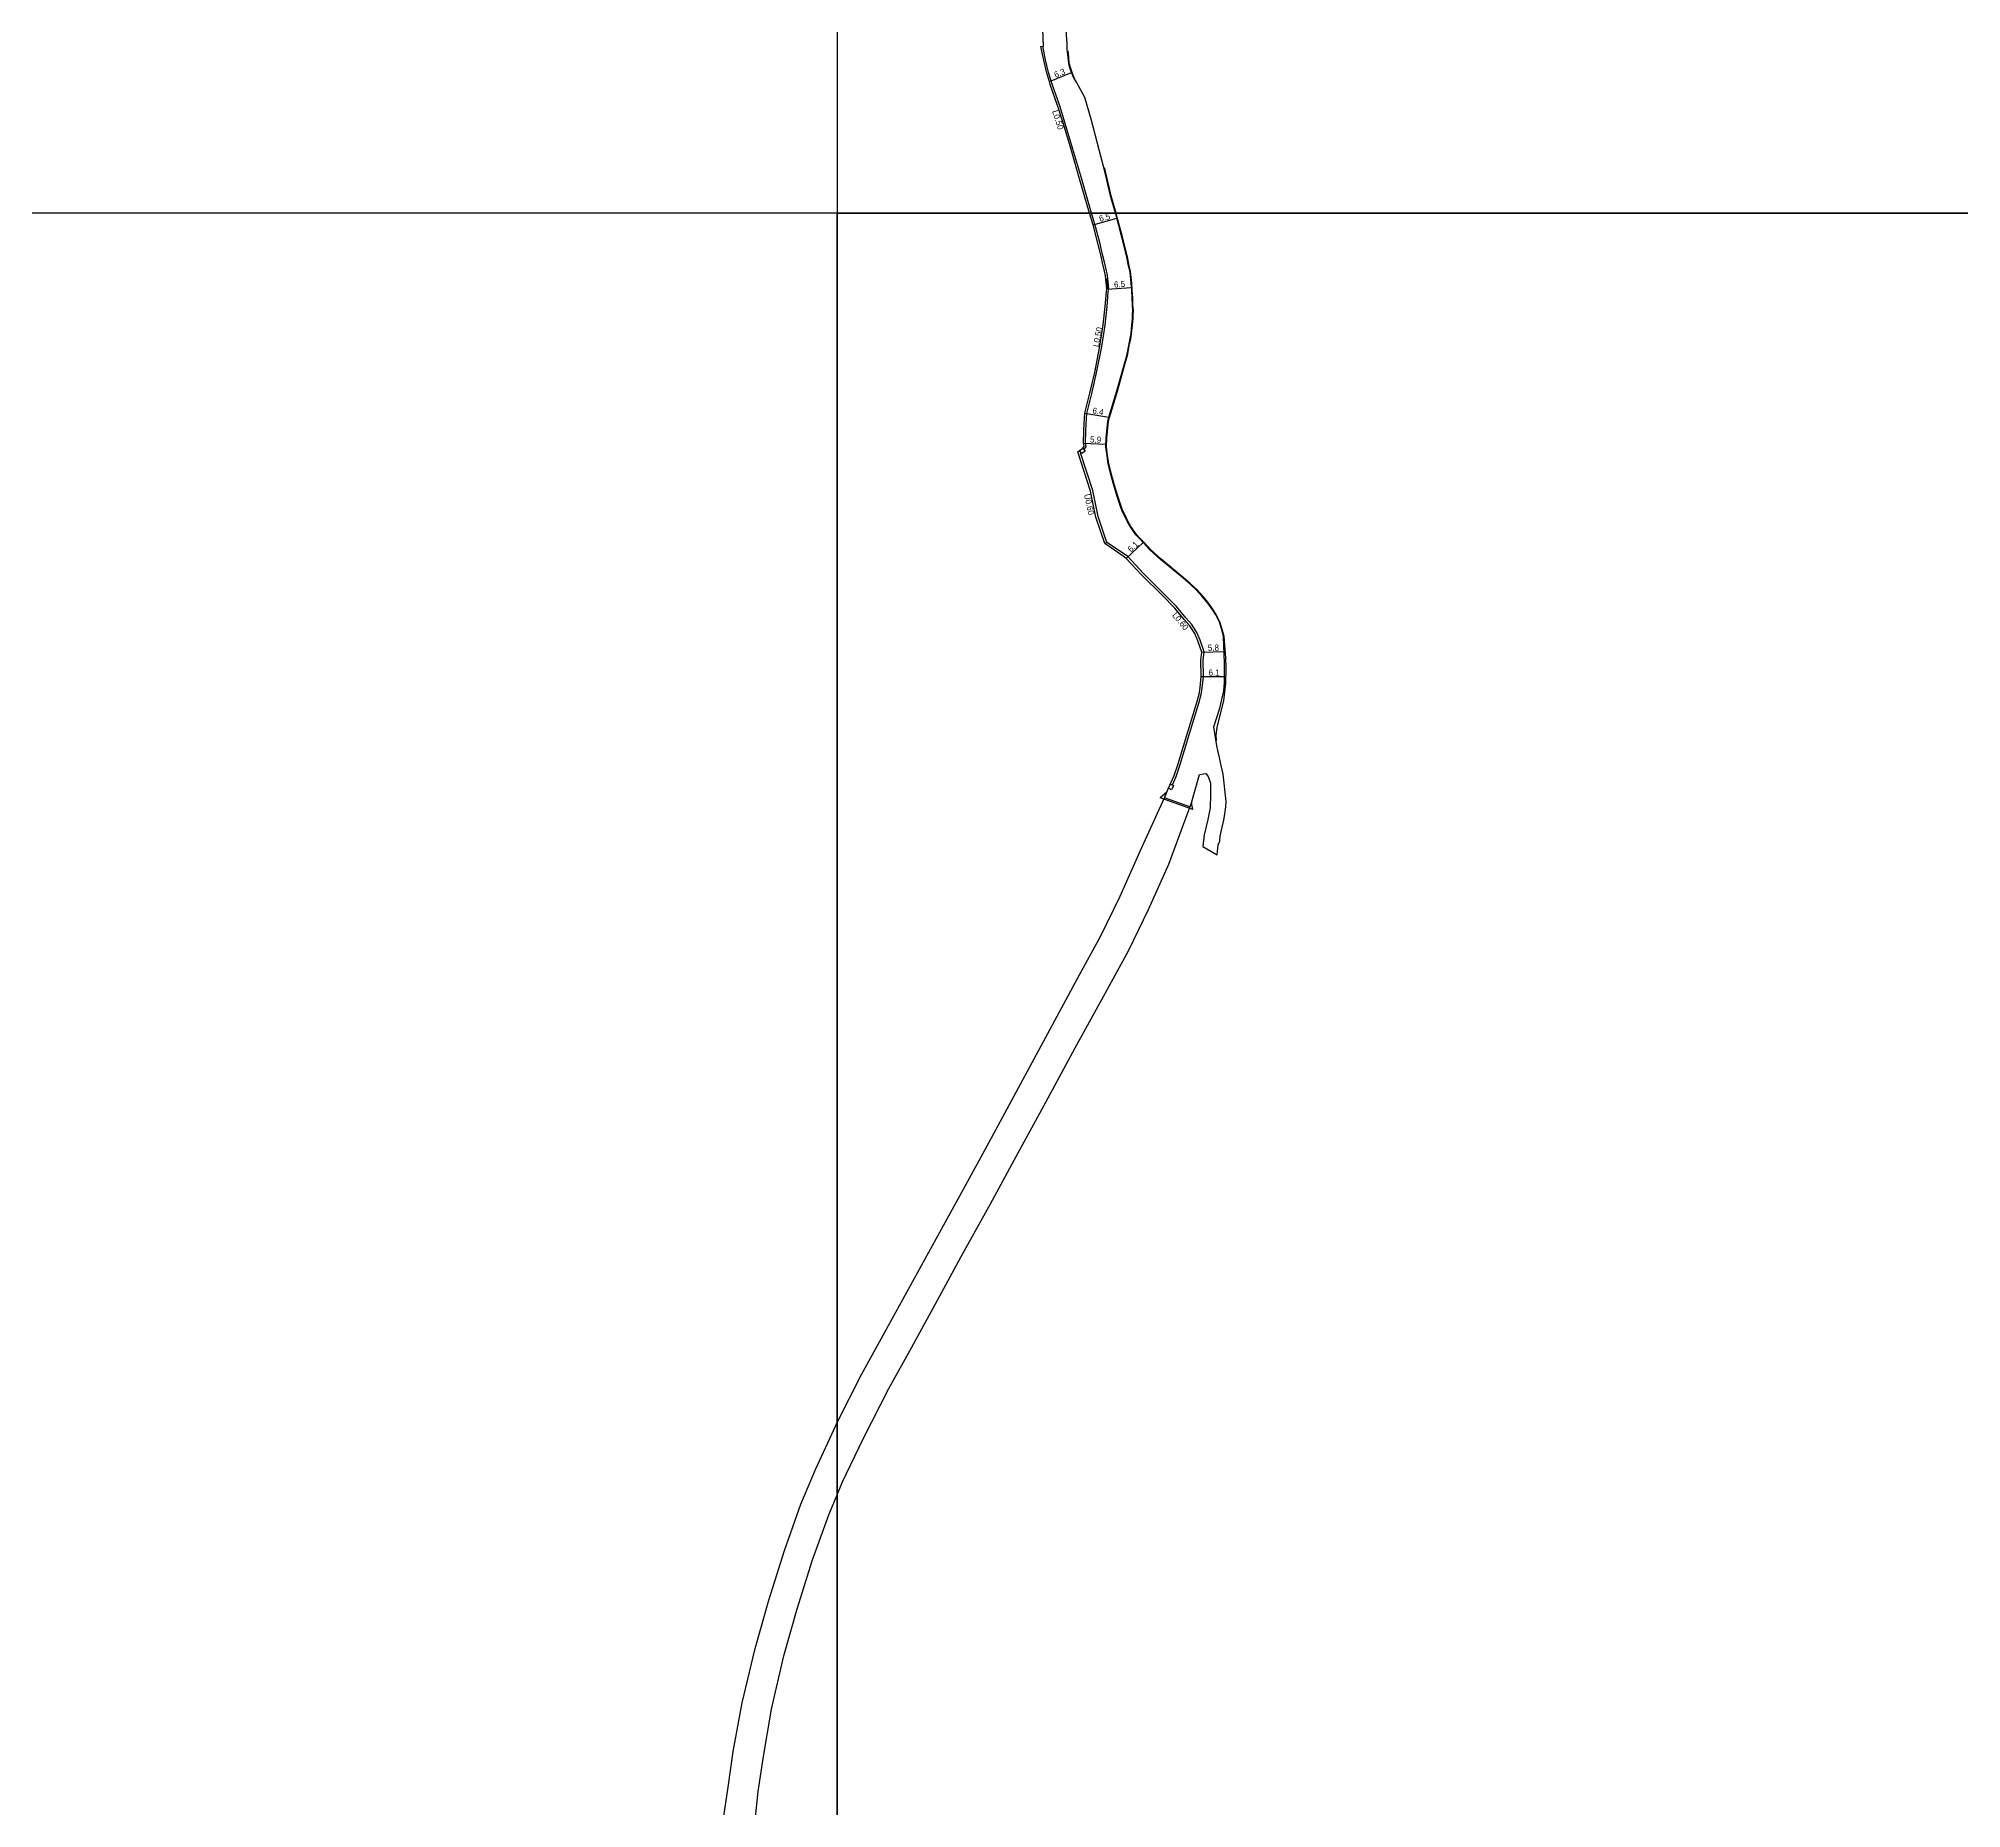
# Model space of a CAD drawing. Header units: metres. Extents: x -26400 to -24800, y -81000 to -78000.
# Drawn here: x -25810 to -25305, y -80219 to -79754 of the extents above; entities that cross this region are included whole.
import ezdxf

# ---------------------------------------------------------------- set-up
doc = ezdxf.new("R2010")
doc.units = ezdxf.units.M
doc.header["$LTSCALE"] = 2.5
for name, color, linetype in [('側溝・桝', 7, 'Continuous'), ('図郭', 7, 'Continuous'), ('幅員', 7, 'Continuous'), ('歩道・分離帯・安全施設', 7, 'Continuous'), ('道路', 7, 'Continuous')]:
    doc.layers.add(name, color=color, linetype=linetype)
doc.styles.get("Standard").update_dxf_attribs({"font": ''})
doc.styles.get('Standard').set_extended_font_data('@MS PGothic')

msp = doc.modelspace()

# ---------------------------------------------------------------- linework, layer by layer
at = {"layer": '側溝・桝'}
for points in [[(-25533.23, -79800), (-25536.08, -79790.25), (-25538.16, -79783.18), (-25540.14, -79776.46), (-25541.59, -79771.87), (-25543.61, -79766.12), (-25543.84, -79765.31), (-25544.53, -79763.12), (-25545.32, -79759.8), (-25546.04, -79756.22)], [(-25535.27, -79862.06), (-25535.22, -79862.02), (-25534.67, -79861.28), (-25534.83, -79860.33), (-25534.74, -79857.1), (-25534.61, -79853.87), (-25534.53, -79852.57), (-25533.21, -79847.38), (-25531.92, -79841.97), (-25530.56, -79835.05), (-25529.68, -79829.44), (-25529.16, -79824.55), (-25528.85, -79820.68), (-25528.74, -79819.99), (-25528.81, -79818.96), (-25529.08, -79816.39), (-25529.36, -79815.17), (-25529.85, -79812.9), (-25530.35, -79810.86), (-25531.08, -79807.76), (-25532.38, -79802.91), (-25533.23, -79800)], [(-25529.27, -79886.43), (-25531.52, -79879.63), (-25532.94, -79872.84), (-25536.17, -79862.89), (-25536.02, -79862.78)], [(-25512.01, -79950.1), (-25511.02, -79947.85), (-25510.05, -79944.96), (-25507.69, -79937.17), (-25505.06, -79928.62), (-25504.45, -79926.39), (-25504.17, -79924.59), (-25503.87, -79921.69), (-25503.97, -79917.37), (-25503.69, -79915.16), (-25504.75, -79912.09), (-25505.64, -79910.05), (-25506.96, -79908.01), (-25508.47, -79906.27), (-25510.95, -79903.27), (-25514.33, -79899.87), (-25519.62, -79894.64), (-25523.76, -79890.17), (-25524.63, -79889.53), (-25529.27, -79886.43), (-25529.8, -79886.74)]]:
    msp.add_lwpolyline(points, dxfattribs=at)
for points in [[(-25536.39, -79862.31), (-25535.58, -79861.67), (-25534.96, -79862.45), (-25535.78, -79863.09)], [(-25513.06, -79950.97), (-25512.56, -79949.86), (-25511.72, -79950.23), (-25512.22, -79951.34)]]:
    msp.add_lwpolyline(points, close=True, dxfattribs=at)
at = {"layer": '図郭'}
for points in [[(-25600, -79800), (-24800, -79800), (-24800, -79200), (-25600, -79200)], [(-26400, -80400), (-25600, -80400), (-25600, -79800), (-26400, -79800)], [(-25600, -80400), (-24800, -80400), (-24800, -79800), (-25600, -79800)]]:
    msp.add_lwpolyline(points, close=True, dxfattribs=at)
at = {"layer": '幅員', "flags": 128}
for points in [[(-25544.32, -79765.46), (-25538.49, -79763.13)], [(-25532.86, -79803.05), (-25526.59, -79801.35)], [(-25529.24, -79819.97), (-25522.76, -79819.49)], [(-25535.02, -79852.49), (-25528.72, -79853.6)], [(-25535.33, -79860.36), (-25529.47, -79860.62)], [(-25524.16, -79890.62), (-25519.66, -79886.48)], [(-25504.3, -79915.23), (-25498.47, -79915.04)], [(-25504.47, -79921.67), (-25498.35, -79921.64)]]:
    msp.add_lwpolyline(points, dxfattribs=at)
at = {"layer": '歩道・分離帯・安全施設'}
for points in [[(-25537.73, -79764.43), (-25537.95, -79764.06), (-25538.45, -79762.8), (-25538.77, -79761.79), (-25539.1, -79760.68), (-25539.21, -79759.11), (-25539.42, -79757.43)], [(-25526.8, -79800), (-25528.09, -79795.43), (-25529.51, -79789.4), (-25529.85, -79788.09)], [(-25500.45, -79938.39), (-25500.56, -79937.14), (-25500.25, -79934.9), (-25498.52, -79928), (-25498.22, -79925.62), (-25498.03, -79923.37), (-25497.87, -79919.45), (-25497.96, -79916.69), (-25498.45, -79911.12), (-25498.92, -79909.29), (-25499.56, -79907.27), (-25500.51, -79905.4), (-25501.33, -79904.15), (-25502.63, -79902.25), (-25504.06, -79900.55), (-25505.55, -79898.85), (-25507.38, -79897.22), (-25509.72, -79895.2), (-25515.03, -79890.78), (-25517.81, -79888.27), (-25519.53, -79886.4), (-25520.64, -79885.25), (-25521.46, -79884.35), (-25522.9, -79882.3), (-25523.73, -79880.82), (-25524.54, -79879.12), (-25525.03, -79878.18), (-25525.51, -79876.94), (-25526.36, -79874.34), (-25527.31, -79871.11), (-25528.01, -79868.6), (-25528.73, -79865.72), (-25529.03, -79863.69), (-25529.35, -79861.35), (-25529.25, -79859.02), (-25528.81, -79854.72), (-25528.57, -79853.64), (-25526.47, -79846.72), (-25525.33, -79842.64), (-25524.32, -79839.03), (-25523.85, -79837.41), (-25523.26, -79834.32), (-25522.94, -79832.98), (-25522.72, -79831.65), (-25522.49, -79829.4), (-25522.36, -79827.64), (-25522.31, -79826.72), (-25522.27, -79825.59), (-25522.37, -79824.12), (-25522.4, -79822.23), (-25522.55, -79820.2), (-25522.69, -79818.42), (-25523, -79815.36), (-25523.36, -79813.82), (-25523.85, -79811.52), (-25524.37, -79809.42), (-25525.11, -79806.26), (-25526.75, -79800.19), (-25526.8, -79800)]]:
    msp.add_lwpolyline(points, dxfattribs=at)
at = {"layer": '歩道・分離帯・安全施設', "flags": 128}
msp.add_lwpolyline([(-25529.1, -79819.76), (-25529.16, -79818.99), (-25529.35, -79817.16)], dxfattribs=at)
at = {"layer": '道路', "flags": 128}
for points in [[(-25533.75, -79800), (-25536.56, -79790.39), (-25538.64, -79783.32), (-25540.62, -79776.6), (-25542.07, -79772.03), (-25544.08, -79766.28), (-25544.32, -79765.46), (-25545.02, -79763.26), (-25545.81, -79759.9), (-25546.53, -79756.3), (-25545.88, -79756.2), (-25546.19, -79747.4)], [(-25529.24, -79819.97), (-25529.31, -79819), (-25529.57, -79816.47), (-25529.85, -79815.28), (-25530.33, -79813.02), (-25530.84, -79810.98), (-25531.56, -79807.88), (-25532.86, -79803.05), (-25533.75, -79800)], [(-25514.14, -79953.45), (-25513.12, -79951.12), (-25511.58, -79947.63), (-25510.63, -79944.78), (-25508.26, -79936.99), (-25505.64, -79928.45), (-25505.04, -79926.26), (-25504.77, -79924.51), (-25504.47, -79921.67), (-25504.58, -79917.34), (-25504.3, -79915.23), (-25505.31, -79912.31), (-25506.17, -79910.34), (-25507.44, -79908.37), (-25508.92, -79906.66), (-25511.4, -79903.67), (-25514.75, -79900.29), (-25520.05, -79895.06), (-25524.16, -79890.62), (-25524.94, -79890.05), (-25529.8, -79886.74), (-25532.1, -79879.79), (-25533.53, -79873.01), (-25536.83, -79862.64), (-25535.58, -79861.67), (-25535.2, -79861.15), (-25535.33, -79860.36), (-25535.24, -79857.09), (-25535.11, -79853.85), (-25535.02, -79852.49), (-25533.7, -79847.26), (-25532.41, -79841.86), (-25531.05, -79834.97), (-25530.17, -79829.37), (-25529.66, -79824.5), (-25529.34, -79820.62), (-25529.24, -79819.97)], [(-25506.62, -79956.56), (-25515.24, -79953.48)]]:
    msp.add_lwpolyline(points, dxfattribs=at)
at = {"layer": '道路'}
for points in [[(-25526.96, -79800), (-25528.24, -79795.47), (-25529.65, -79789.44), (-25533.32, -79775.34), (-25535.05, -79769.66), (-25537.18, -79765.63), (-25538.09, -79764.13), (-25538.6, -79762.85), (-25538.91, -79761.84), (-25539.25, -79760.7), (-25539.36, -79759.12), (-25539.63, -79756.97), (-25539.68, -79755.6), (-25540.26, -79747.16)], [(-25498.59, -79911.15), (-25499.06, -79909.33), (-25499.7, -79907.33), (-25500.64, -79905.48), (-25501.45, -79904.23), (-25502.75, -79902.35), (-25504.17, -79900.65), (-25505.66, -79898.95), (-25507.48, -79897.33), (-25509.81, -79895.32), (-25515.13, -79890.89), (-25517.92, -79888.38), (-25519.64, -79886.51), (-25520.75, -79885.35), (-25521.58, -79884.44), (-25523.03, -79882.38), (-25523.87, -79880.89), (-25524.68, -79879.18), (-25525.17, -79878.24), (-25525.65, -79876.99), (-25526.51, -79874.38), (-25527.46, -79871.15), (-25528.16, -79868.63), (-25528.87, -79865.75), (-25529.18, -79863.71), (-25529.5, -79861.36), (-25529.4, -79859.01), (-25528.95, -79854.7), (-25528.72, -79853.6), (-25526.62, -79846.67), (-25525.47, -79842.6), (-25524.46, -79838.99), (-25524, -79837.37), (-25523.4, -79834.29), (-25523.08, -79832.95), (-25522.87, -79831.63), (-25522.64, -79829.39), (-25522.51, -79827.63), (-25522.46, -79826.71), (-25522.42, -79825.59), (-25522.52, -79824.12), (-25522.55, -79822.24), (-25522.7, -79820.21), (-25522.84, -79818.43), (-25523.15, -79815.38), (-25523.51, -79813.85), (-25524, -79811.56), (-25524.52, -79809.46), (-25525.26, -79806.29), (-25526.89, -79800.23), (-25526.96, -79800)], [(-25501.11, -79934.84), (-25499.6, -79929.97), (-25498.56, -79925.41), (-25498.34, -79923.17), (-25498.37, -79918.11), (-25498.59, -79911.15)], [(-25500.39, -79939.85), (-25501.11, -79934.84)], [(-25500.3, -79968.46), (-25499.98, -79965.78), (-25499.6, -79964.85), (-25499.48, -79963.56), (-25498.94, -79961.16), (-25498.5, -79959.32), (-25498.24, -79957.64), (-25498.01, -79955.88), (-25497.9, -79954.41), (-25498.68, -79947.3), (-25499.2, -79944.96), (-25499.76, -79942.51), (-25500.13, -79941.02), (-25500.39, -79939.85)], [(-25507.03, -79954.76), (-25504.88, -79947.36)], [(-25504.88, -79947.36), (-25503.77, -79947.17)], [(-25503.77, -79947.17), (-25503.23, -79947.08), (-25502.59, -79947.92), (-25502.01, -79949.62), (-25502.03, -79952.59), (-25502.15, -79956.06), (-25502.75, -79959.14), (-25503.71, -79963.2), (-25504.04, -79966.23)], [(-25600, -80117.46), (-25593.61, -80104.84), (-25587.48, -80093.74), (-25580.82, -80081.44), (-25574.06, -80069.27), (-25566.9, -80056.21), (-25560.17, -80043.85), (-25552.42, -80029.57), (-25544.73, -80015.35), (-25536.84, -80000.69), (-25530.77, -79989.66), (-25525.76, -79979.31), (-25520.46, -79967.51), (-25514.14, -79953.45)], [(-25506.62, -79956.56), (-25507.03, -79954.76), (-25507.43, -79955.85), (-25514.14, -79953.45), (-25513.5, -79951.98), (-25515.24, -79953.48)], [(-25600, -80136.39), (-25598.59, -80132.98), (-25593.23, -80121.72), (-25586.44, -80108.53), (-25580.45, -80097.7), (-25573.73, -80085.32), (-25567.02, -80073.09), (-25559.82, -80060.01), (-25553.07, -80047.61), (-25545.28, -80033.32), (-25537.54, -80019.13), (-25529.59, -80004.64), (-25523.44, -79993.44), (-25518.28, -79982.8), (-25512.93, -79970.89), (-25507.03, -79954.76)], [(-25504.04, -79966.23), (-25500.3, -79968.46)], [(-25629.77, -80220.75), (-25628.64, -80213.15), (-25627.29, -80203.79), (-25624.93, -80191.02), (-25621.55, -80176.77), (-25617.94, -80164.11), (-25613.9, -80151.05), (-25609.59, -80138.85), (-25605.71, -80129.8), (-25600.41, -80118.26), (-25600, -80117.46)], [(-25641.34, -80400), (-25641.17, -80398.74), (-25640.4, -80391.91), (-25638.98, -80380.01), (-25637.45, -80366.36), (-25636.02, -80353.52), (-25634.47, -80339.57), (-25632.71, -80324.71), (-25631.18, -80310.78), (-25629.69, -80296.87), (-25627.93, -80281.27), (-25626.34, -80265.57), (-25624.72, -80250.59), (-25623.33, -80236.83), (-25621.58, -80221.8), (-25620.8, -80214.31), (-25619.4, -80205.11), (-25617.24, -80192.66), (-25614.03, -80178.68), (-25610.56, -80166.32), (-25606.49, -80153.48), (-25602.18, -80141.66), (-25600, -80136.39)]]:
    msp.add_lwpolyline(points, dxfattribs=at)

# ---------------------------------------------------------------- texts
at = {"layer": '側溝・桝'}
for s, rotation, p in [('L0.50', 287.6077, (-25543.62, -79773.27)), ('L0.50', 78.849, (-25531.36, -79835.26)), ('U0.60', 281.9029, (-25535.23, -79873.89)), ('L0.60', 309.6549, (-25512.2, -79905.61))]:
    msp.add_text(s, height=1.6, rotation=rotation, dxfattribs=at).set_placement(p)
at = {"layer": '幅員'}
for s, rotation, p in [('6.3', 21.8014, (-25542.68, -79764.54)), ('6.5', 15.1054, (-25531.02, -79802.29)), ('6.5', 4.2302, (-25527.29, -79819.57)), ('6.4', 349.9826, (-25533.11, -79852.57)), ('5.9', 357.4925, (-25533.66, -79860.19)), ('6.1', 42.5478, (-25522.9, -79889.12)), ('5.8', 1.8717, (-25502.68, -79914.92)), ('6.1', 0.3037, (-25502.53, -79921.41))]:
    msp.add_text(s, height=1.6, rotation=rotation, dxfattribs=at).set_placement(p)

doc.saveas('drawing.dxf')
